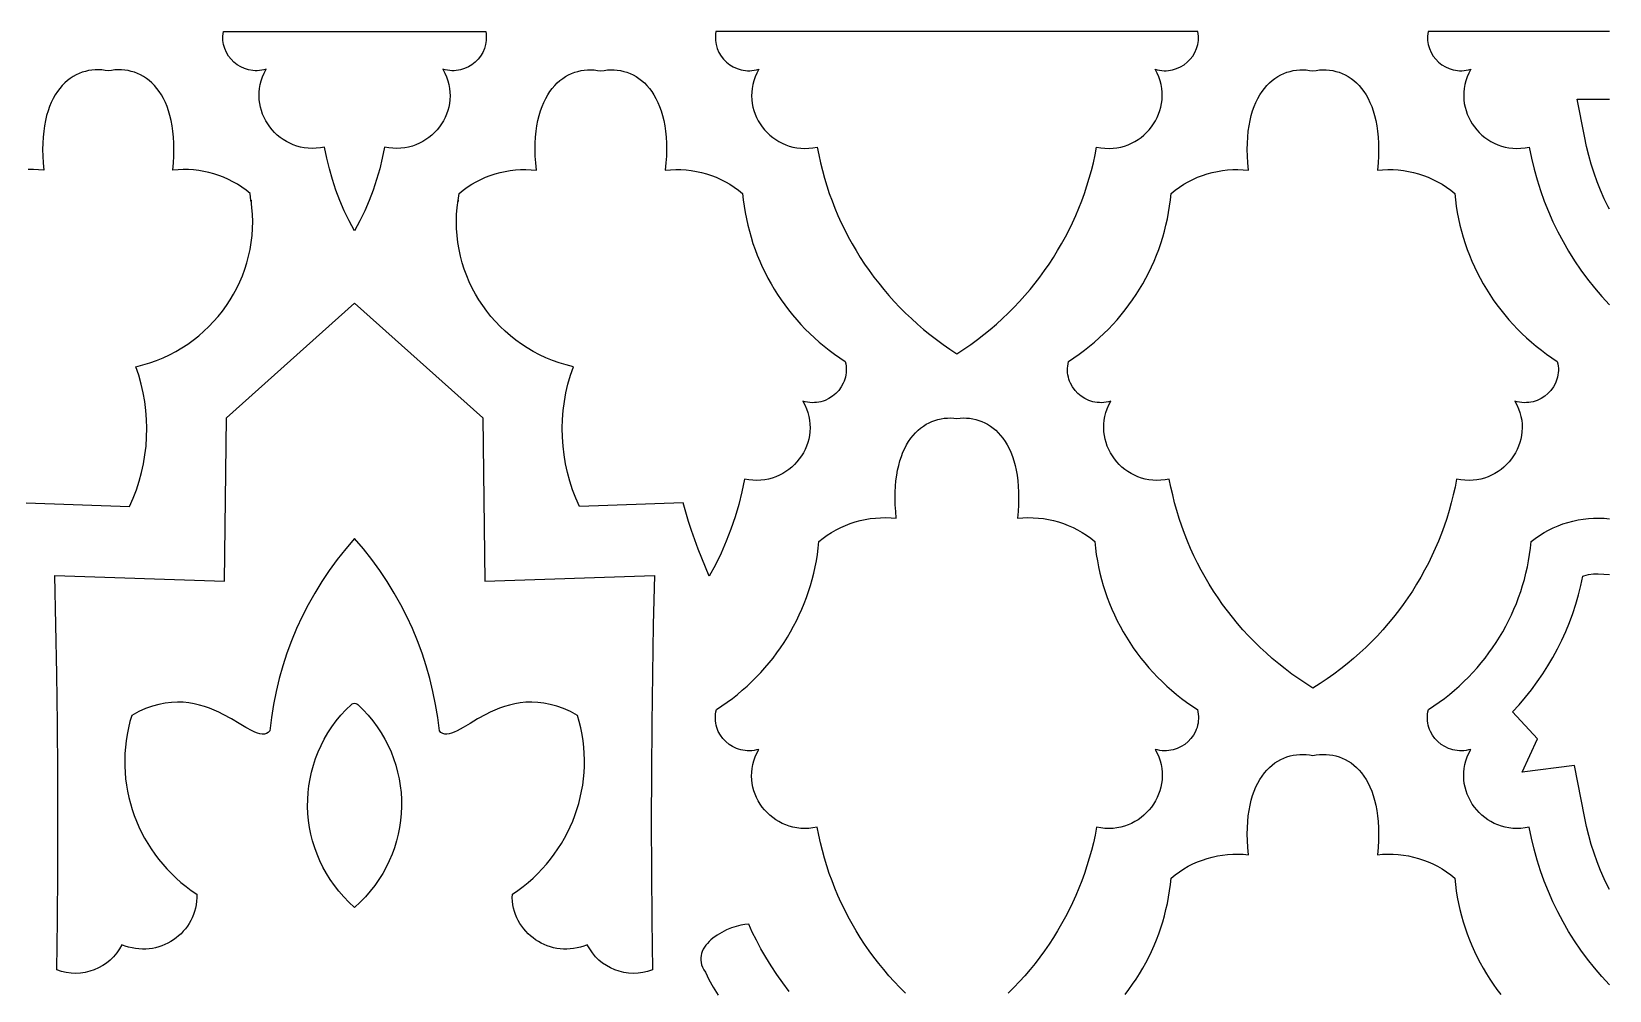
# Model space of a CAD drawing. Extents: x 50 to 3710, y -977 to -877.
# Drawn here: x 2404.8 to 2490, y -928.9 to -877.1 of the extents above; entities that cross this region are included whole.
import ezdxf

# ---------------------------------------------------------------- set-up
doc = ezdxf.new("R2010")
doc.units = 0
doc.layers.add('LAYER_1', color=18, linetype='CONTINUOUS')

msp = doc.modelspace()

# ---------------------------------------------------------------- linework, layer by layer
at = {"layer": 'LAYER_1'}
for points in [[(2422.203, -887.839), (2421.91, -887.304), (2421.646, -886.759), (2421.408, -886.205), (2421.197, -885.643), (2421.01, -885.074), (2420.846, -884.497), (2420.706, -883.913), (2420.587, -883.322), (2420.359, -883.364), (2420.135, -883.389), (2419.914, -883.396), (2419.698, -883.387), (2419.487, -883.362), (2419.281, -883.322), (2419.08, -883.268), (2418.887, -883.2), (2418.7, -883.119), (2418.52, -883.025), (2418.348, -882.92), (2418.184, -882.803), (2418.03, -882.675), (2417.884, -882.538), (2417.749, -882.392), (2417.623, -882.237), (2417.509, -882.074), (2417.406, -881.904), (2417.315, -881.727), (2417.236, -881.544), (2417.17, -881.356), (2417.117, -881.163), (2417.078, -880.966), (2417.053, -880.766), (2417.044, -880.563), (2417.049, -880.358), (2417.071, -880.151), (2417.108, -879.944), (2417.163, -879.736), (2417.235, -879.529), (2417.324, -879.323), (2417.432, -879.119), (2417.309, -879.152), (2417.187, -879.176), (2417.065, -879.191), (2416.945, -879.199), (2416.826, -879.198), (2416.709, -879.19), (2416.481, -879.151), (2416.263, -879.085), (2416.057, -878.992), (2415.865, -878.876), (2415.689, -878.738), (2415.531, -878.58), (2415.394, -878.404), (2415.28, -878.213), (2415.19, -878.007), (2415.155, -877.899), (2415.127, -877.789), (2415.106, -877.676), (2415.092, -877.561), (2415.087, -877.444), (2415.089, -877.325), (2415.099, -877.205), (2415.119, -877.083), (2422.203, -877.083), (2429.287, -877.083), (2429.306, -877.205), (2429.316, -877.325), (2429.319, -877.444), (2429.313, -877.561), (2429.3, -877.676), (2429.279, -877.789), (2429.216, -878.007), (2429.126, -878.213), (2429.011, -878.404), (2428.874, -878.58), (2428.717, -878.738), (2428.541, -878.876), (2428.349, -878.992), (2428.143, -879.085), (2427.924, -879.151), (2427.811, -879.174), (2427.696, -879.19), (2427.579, -879.198), (2427.46, -879.199), (2427.34, -879.191), (2427.218, -879.176), (2427.096, -879.152), (2426.973, -879.119), (2427.081, -879.323), (2427.171, -879.529), (2427.243, -879.736), (2427.297, -879.944), (2427.335, -880.151), (2427.356, -880.358), (2427.362, -880.563), (2427.352, -880.766), (2427.327, -880.966), (2427.288, -881.163), (2427.236, -881.356), (2427.169, -881.544), (2427.091, -881.727), (2426.999, -881.904), (2426.896, -882.074), (2426.782, -882.237), (2426.657, -882.392), (2426.521, -882.538), (2426.376, -882.675), (2426.221, -882.803), (2426.057, -882.92), (2425.886, -883.025), (2425.706, -883.119), (2425.519, -883.2), (2425.325, -883.268), (2425.125, -883.322), (2424.919, -883.362), (2424.707, -883.387), (2424.491, -883.396), (2424.271, -883.389), (2424.046, -883.364), (2423.818, -883.322), (2423.7, -883.913), (2423.559, -884.497), (2423.396, -885.074), (2423.209, -885.643), (2422.997, -886.205), (2422.759, -886.759), (2422.495, -887.304)], [(2454.739, -894.488), (2455.115, -894.241), (2455.483, -893.985), (2455.843, -893.722), (2456.194, -893.451), (2456.537, -893.172), (2456.871, -892.885), (2457.197, -892.591), (2457.514, -892.29), (2457.822, -891.982), (2458.121, -891.667), (2458.411, -891.345), (2458.691, -891.017), (2458.963, -890.682), (2459.226, -890.341), (2459.479, -889.994), (2459.723, -889.641), (2459.957, -889.283), (2460.182, -888.918), (2460.398, -888.548), (2460.603, -888.173), (2460.799, -887.793), (2460.985, -887.408), (2461.161, -887.019), (2461.327, -886.624), (2461.483, -886.225), (2461.629, -885.822), (2461.764, -885.415), (2461.89, -885.004), (2462.005, -884.589), (2462.109, -884.17), (2462.203, -883.748), (2462.286, -883.322), (2462.514, -883.364), (2462.738, -883.389), (2462.959, -883.396), (2463.175, -883.387), (2463.386, -883.362), (2463.593, -883.322), (2463.793, -883.268), (2463.987, -883.2), (2464.174, -883.119), (2464.353, -883.025), (2464.525, -882.92), (2464.689, -882.803), (2464.844, -882.675), (2464.989, -882.538), (2465.124, -882.392), (2465.25, -882.237), (2465.364, -882.074), (2465.467, -881.904), (2465.558, -881.727), (2465.637, -881.544), (2465.703, -881.356), (2465.756, -881.163), (2465.795, -880.966), (2465.82, -880.766), (2465.83, -880.563), (2465.824, -880.358), (2465.803, -880.151), (2465.765, -879.944), (2465.71, -879.736), (2465.639, -879.529), (2465.549, -879.323), (2465.441, -879.119), (2465.564, -879.152), (2465.686, -879.176), (2465.808, -879.191), (2465.928, -879.199), (2466.047, -879.198), (2466.164, -879.19), (2466.392, -879.151), (2466.61, -879.085), (2466.817, -878.992), (2467.009, -878.876), (2467.184, -878.738), (2467.342, -878.58), (2467.479, -878.404), (2467.594, -878.213), (2467.683, -878.007), (2467.718, -877.899), (2467.747, -877.789), (2467.767, -877.676), (2467.781, -877.561), (2467.787, -877.444), (2467.784, -877.325), (2467.774, -877.205), (2467.755, -877.083), (2441.722, -877.083), (2441.703, -877.205), (2441.693, -877.325), (2441.691, -877.444), (2441.696, -877.561), (2441.71, -877.676), (2441.731, -877.789), (2441.794, -878.007), (2441.884, -878.213), (2441.998, -878.404), (2442.135, -878.58), (2442.293, -878.738), (2442.469, -878.876), (2442.661, -878.992), (2442.867, -879.085), (2443.085, -879.151), (2443.198, -879.174), (2443.313, -879.19), (2443.43, -879.198), (2443.549, -879.199), (2443.669, -879.191), (2443.791, -879.176), (2443.913, -879.152), (2444.036, -879.119), (2443.928, -879.323), (2443.838, -879.529), (2443.767, -879.736), (2443.712, -879.944), (2443.674, -880.151), (2443.653, -880.358), (2443.648, -880.563), (2443.657, -880.766), (2443.682, -880.966), (2443.721, -881.163), (2443.774, -881.356), (2443.84, -881.544), (2443.919, -881.727), (2444.01, -881.904), (2444.113, -882.074), (2444.227, -882.237), (2444.353, -882.392), (2444.488, -882.538), (2444.634, -882.675), (2444.788, -882.803), (2444.952, -882.92), (2445.124, -883.025), (2445.303, -883.119), (2445.491, -883.2), (2445.684, -883.268), (2445.885, -883.322), (2446.091, -883.362), (2446.302, -883.387), (2446.518, -883.396), (2446.739, -883.389), (2446.963, -883.364), (2447.191, -883.322), (2447.274, -883.748), (2447.368, -884.17), (2447.472, -884.589), (2447.587, -885.004), (2447.713, -885.415), (2447.848, -885.822), (2447.994, -886.225), (2448.15, -886.624), (2448.316, -887.019), (2448.492, -887.408), (2448.678, -887.793), (2448.874, -888.173), (2449.08, -888.548), (2449.295, -888.918), (2449.52, -889.283), (2449.754, -889.641), (2449.998, -889.994), (2450.251, -890.341), (2450.514, -890.682), (2450.786, -891.017), (2451.067, -891.345), (2451.357, -891.667), (2451.656, -891.982), (2451.964, -892.29), (2452.28, -892.591), (2452.606, -892.885), (2452.94, -893.172), (2453.283, -893.451), (2453.634, -893.722), (2453.994, -893.985), (2454.362, -894.241)], [(2441.364, -906.496), (2441.155, -906.013), (2440.954, -905.525), (2440.763, -905.034), (2440.581, -904.54), (2440.408, -904.042), (2440.245, -903.541), (2440.091, -903.038), (2439.946, -902.531), (2434.353, -902.734), (2434.156, -902.285), (2433.983, -901.829), (2433.834, -901.366), (2433.707, -900.899), (2433.604, -900.427), (2433.524, -899.951), (2433.468, -899.473), (2433.435, -898.993), (2433.425, -898.512), (2433.439, -898.031), (2433.477, -897.55), (2433.538, -897.071), (2433.623, -896.595), (2433.731, -896.122), (2433.864, -895.652), (2434.02, -895.188), (2433.636, -895.091), (2433.262, -894.977), (2432.896, -894.846), (2432.54, -894.7), (2432.193, -894.538), (2431.857, -894.361), (2431.531, -894.17), (2431.216, -893.966), (2430.912, -893.747), (2430.619, -893.516), (2430.339, -893.273), (2430.07, -893.018), (2429.814, -892.751), (2429.571, -892.473), (2429.341, -892.186), (2429.125, -891.888), (2428.922, -891.581), (2428.734, -891.265), (2428.561, -890.941), (2428.402, -890.609), (2428.259, -890.269), (2428.131, -889.923), (2428.02, -889.57), (2427.924, -889.212), (2427.846, -888.848), (2427.784, -888.479), (2427.74, -888.106), (2427.714, -887.729), (2427.705, -887.349), (2427.715, -886.966), (2427.744, -886.581), (2427.792, -886.194), (2427.792, -886.269), (2427.805, -886.202), (2427.845, -885.829), (2428.065, -885.652), (2428.293, -885.488), (2428.529, -885.335), (2428.771, -885.196), (2429.02, -885.069), (2429.275, -884.956), (2429.535, -884.855), (2429.799, -884.768), (2430.068, -884.694), (2430.341, -884.634), (2430.616, -884.588), (2430.894, -884.556), (2431.174, -884.538), (2431.456, -884.534), (2431.739, -884.544), (2432.022, -884.569), (2431.987, -884.181), (2431.966, -883.808), (2431.958, -883.451), (2431.964, -883.109), (2431.982, -882.783), (2432.013, -882.471), (2432.055, -882.174), (2432.108, -881.893), (2432.172, -881.625), (2432.247, -881.373), (2432.331, -881.134), (2432.424, -880.91), (2432.527, -880.7), (2432.637, -880.504), (2432.756, -880.322), (2432.881, -880.154), (2433.014, -879.999), (2433.153, -879.857), (2433.298, -879.729), (2433.449, -879.614), (2433.604, -879.512), (2433.764, -879.423), (2433.928, -879.347), (2434.095, -879.283), (2434.266, -879.232), (2434.439, -879.193), (2434.614, -879.167), (2434.791, -879.152), (2434.969, -879.15), (2435.148, -879.159), (2435.326, -879.18), (2435.505, -879.212), (2435.683, -879.18), (2435.862, -879.159), (2436.041, -879.15), (2436.219, -879.152), (2436.395, -879.167), (2436.571, -879.193), (2436.744, -879.232), (2436.914, -879.283), (2437.082, -879.347), (2437.246, -879.423), (2437.406, -879.512), (2437.561, -879.614), (2437.711, -879.729), (2437.856, -879.857), (2437.996, -879.999), (2438.128, -880.154), (2438.254, -880.322), (2438.372, -880.504), (2438.483, -880.7), (2438.585, -880.91), (2438.679, -881.134), (2438.763, -881.373), (2438.837, -881.625), (2438.901, -881.893), (2438.955, -882.174), (2438.997, -882.471), (2439.027, -882.783), (2439.046, -883.109), (2439.051, -883.451), (2439.044, -883.808), (2439.023, -884.181), (2438.988, -884.569), (2439.271, -884.544), (2439.553, -884.534), (2439.835, -884.538), (2440.115, -884.556), (2440.393, -884.588), (2440.669, -884.634), (2440.941, -884.694), (2441.21, -884.768), (2441.475, -884.855), (2441.735, -884.956), (2441.989, -885.069), (2442.238, -885.196), (2442.481, -885.335), (2442.716, -885.488), (2442.944, -885.652), (2443.165, -885.829), (2443.201, -886.175), (2443.247, -886.519), (2443.302, -886.86), (2443.368, -887.199), (2443.443, -887.535), (2443.527, -887.868), (2443.621, -888.198), (2443.724, -888.524), (2443.837, -888.847), (2443.958, -889.167), (2444.089, -889.482), (2444.228, -889.794), (2444.376, -890.101), (2444.533, -890.404), (2444.698, -890.702), (2444.871, -890.995), (2445.053, -891.284), (2445.243, -891.567), (2445.442, -891.845), (2445.648, -892.118), (2445.862, -892.385), (2446.084, -892.646), (2446.313, -892.902), (2446.55, -893.151), (2446.795, -893.393), (2447.047, -893.629), (2447.306, -893.859), (2447.572, -894.082), (2447.845, -894.297), (2448.125, -894.505), (2448.412, -894.706), (2448.706, -894.9), (2448.734, -895.026), (2448.752, -895.151), (2448.762, -895.274), (2448.763, -895.396), (2448.755, -895.517), (2448.74, -895.634), (2448.716, -895.75), (2448.685, -895.863), (2448.647, -895.972), (2448.602, -896.079), (2448.491, -896.281), (2448.357, -896.466), (2448.199, -896.634), (2448.022, -896.78), (2447.828, -896.904), (2447.618, -897.003), (2447.508, -897.043), (2447.395, -897.075), (2447.279, -897.1), (2447.161, -897.118), (2447.041, -897.128), (2446.919, -897.13), (2446.795, -897.123), (2446.67, -897.108), (2446.544, -897.083), (2446.418, -897.05), (2446.526, -897.254), (2446.615, -897.46), (2446.687, -897.667), (2446.742, -897.874), (2446.779, -898.082), (2446.801, -898.288), (2446.806, -898.493), (2446.796, -898.696), (2446.772, -898.897), (2446.733, -899.094), (2446.68, -899.286), (2446.614, -899.475), (2446.535, -899.657), (2446.444, -899.834), (2446.341, -900.005), (2446.226, -900.167), (2446.101, -900.322), (2445.966, -900.469), (2445.82, -900.606), (2445.665, -900.733), (2445.502, -900.85), (2445.33, -900.956), (2445.15, -901.049), (2444.963, -901.13), (2444.769, -901.199), (2444.569, -901.253), (2444.363, -901.293), (2444.152, -901.318), (2443.936, -901.327), (2443.715, -901.319), (2443.491, -901.295), (2443.263, -901.253), (2443.122, -901.945), (2442.952, -902.628), (2442.755, -903.301), (2442.53, -903.964), (2442.279, -904.616), (2442, -905.255), (2441.695, -905.883)], [(2473.971, -879.212), (2474.15, -879.18), (2474.329, -879.159), (2474.507, -879.15), (2474.685, -879.152), (2474.862, -879.167), (2475.037, -879.193), (2475.21, -879.232), (2475.381, -879.283), (2475.548, -879.347), (2475.712, -879.423), (2475.872, -879.512), (2476.027, -879.614), (2476.178, -879.729), (2476.323, -879.857), (2476.462, -879.999), (2476.595, -880.154), (2476.72, -880.322), (2476.839, -880.504), (2476.949, -880.7), (2477.052, -880.91), (2477.145, -881.134), (2477.229, -881.373), (2477.304, -881.625), (2477.368, -881.893), (2477.421, -882.174), (2477.463, -882.471), (2477.494, -882.783), (2477.512, -883.109), (2477.518, -883.451), (2477.51, -883.808), (2477.489, -884.181), (2477.454, -884.569), (2477.737, -884.544), (2478.02, -884.534), (2478.302, -884.538), (2478.582, -884.556), (2478.86, -884.588), (2479.135, -884.634), (2479.408, -884.694), (2479.677, -884.768), (2479.941, -884.855), (2480.201, -884.956), (2480.456, -885.069), (2480.705, -885.196), (2480.947, -885.335), (2481.183, -885.488), (2481.411, -885.652), (2481.631, -885.829), (2481.667, -886.175), (2481.713, -886.519), (2481.769, -886.86), (2481.834, -887.199), (2481.909, -887.535), (2481.994, -887.868), (2482.088, -888.198), (2482.191, -888.524), (2482.303, -888.847), (2482.425, -889.167), (2482.555, -889.482), (2482.694, -889.794), (2482.842, -890.101), (2482.999, -890.404), (2483.164, -890.702), (2483.338, -890.995), (2483.52, -891.284), (2483.71, -891.567), (2483.908, -891.845), (2484.114, -892.118), (2484.328, -892.385), (2484.55, -892.646), (2484.78, -892.902), (2485.017, -893.151), (2485.261, -893.393), (2485.513, -893.629), (2485.772, -893.859), (2486.038, -894.082), (2486.312, -894.297), (2486.592, -894.505), (2486.879, -894.706), (2487.172, -894.9), (2487.2, -895.026), (2487.219, -895.151), (2487.228, -895.274), (2487.229, -895.396), (2487.222, -895.517), (2487.206, -895.634), (2487.183, -895.75), (2487.152, -895.863), (2487.113, -895.972), (2487.068, -896.079), (2486.958, -896.281), (2486.823, -896.466), (2486.666, -896.634), (2486.489, -896.78), (2486.294, -896.904), (2486.084, -897.003), (2485.974, -897.043), (2485.861, -897.075), (2485.745, -897.1), (2485.627, -897.118), (2485.507, -897.128), (2485.385, -897.13), (2485.261, -897.123), (2485.137, -897.108), (2485.011, -897.083), (2484.884, -897.05), (2484.992, -897.254), (2485.082, -897.46), (2485.154, -897.667), (2485.208, -897.874), (2485.246, -898.082), (2485.267, -898.288), (2485.273, -898.493), (2485.263, -898.696), (2485.238, -898.897), (2485.199, -899.094), (2485.147, -899.286), (2485.08, -899.475), (2485.002, -899.657), (2484.91, -899.834), (2484.807, -900.005), (2484.693, -900.167), (2484.568, -900.322), (2484.432, -900.469), (2484.287, -900.606), (2484.132, -900.733), (2483.968, -900.85), (2483.797, -900.956), (2483.617, -901.049), (2483.43, -901.13), (2483.236, -901.199), (2483.036, -901.253), (2482.83, -901.293), (2482.618, -901.318), (2482.402, -901.327), (2482.182, -901.319), (2481.957, -901.295), (2481.729, -901.253), (2481.645, -901.686), (2481.549, -902.115), (2481.442, -902.541), (2481.325, -902.962), (2481.196, -903.38), (2481.057, -903.794), (2480.908, -904.204), (2480.748, -904.609), (2480.578, -905.01), (2480.397, -905.405), (2480.206, -905.796), (2480.005, -906.182), (2479.793, -906.562), (2479.572, -906.937), (2479.341, -907.306), (2479.1, -907.669), (2478.849, -908.027), (2478.589, -908.378), (2478.319, -908.723), (2478.039, -909.061), (2477.75, -909.393), (2477.452, -909.718), (2477.144, -910.035), (2476.827, -910.346), (2476.501, -910.649), (2476.166, -910.945), (2475.822, -911.233), (2475.47, -911.513), (2475.108, -911.785), (2474.738, -912.048), (2474.359, -912.304), (2473.971, -912.551), (2473.584, -912.304), (2473.205, -912.048), (2472.835, -911.785), (2472.473, -911.513), (2472.12, -911.233), (2471.776, -910.945), (2471.441, -910.649), (2471.115, -910.346), (2470.799, -910.035), (2470.491, -909.718), (2470.192, -909.393), (2469.903, -909.061), (2469.624, -908.723), (2469.354, -908.378), (2469.093, -908.027), (2468.843, -907.669), (2468.602, -907.306), (2468.37, -906.937), (2468.149, -906.562), (2467.938, -906.182), (2467.737, -905.796), (2467.546, -905.405), (2467.365, -905.01), (2467.195, -904.609), (2467.035, -904.204), (2466.885, -903.794), (2466.746, -903.38), (2466.618, -902.962), (2466.5, -902.541), (2466.394, -902.115), (2466.298, -901.686), (2466.213, -901.253), (2465.985, -901.295), (2465.761, -901.319), (2465.541, -901.327), (2465.324, -901.318), (2465.113, -901.293), (2464.907, -901.253), (2464.707, -901.199), (2464.513, -901.13), (2464.326, -901.049), (2464.146, -900.956), (2463.974, -900.85), (2463.811, -900.733), (2463.656, -900.606), (2463.511, -900.469), (2463.375, -900.322), (2463.25, -900.167), (2463.135, -900.005), (2463.032, -899.834), (2462.941, -899.657), (2462.862, -899.475), (2462.796, -899.286), (2462.743, -899.094), (2462.704, -898.897), (2462.68, -898.696), (2462.67, -898.493), (2462.675, -898.288), (2462.697, -898.082), (2462.734, -897.874), (2462.789, -897.667), (2462.861, -897.46), (2462.95, -897.254), (2463.058, -897.05), (2462.932, -897.083), (2462.806, -897.108), (2462.681, -897.123), (2462.558, -897.13), (2462.435, -897.128), (2462.315, -897.118), (2462.197, -897.1), (2462.081, -897.075), (2461.968, -897.043), (2461.858, -897.003), (2461.648, -896.904), (2461.454, -896.78), (2461.277, -896.634), (2461.12, -896.466), (2460.985, -896.281), (2460.874, -896.079), (2460.829, -895.972), (2460.791, -895.863), (2460.76, -895.75), (2460.736, -895.634), (2460.721, -895.517), (2460.713, -895.396), (2460.714, -895.274), (2460.724, -895.151), (2460.743, -895.026), (2460.77, -894.9), (2461.064, -894.706), (2461.351, -894.505), (2461.631, -894.297), (2461.904, -894.082), (2462.17, -893.859), (2462.429, -893.629), (2462.681, -893.393), (2462.926, -893.151), (2463.163, -892.902), (2463.392, -892.646), (2463.614, -892.385), (2463.828, -892.118), (2464.034, -891.845), (2464.233, -891.567), (2464.423, -891.284), (2464.605, -890.995), (2464.778, -890.702), (2464.944, -890.404), (2465.1, -890.101), (2465.248, -889.794), (2465.387, -889.482), (2465.518, -889.167), (2465.639, -888.847), (2465.752, -888.524), (2465.855, -888.198), (2465.949, -887.868), (2466.033, -887.535), (2466.108, -887.199), (2466.174, -886.86), (2466.23, -886.519), (2466.275, -886.175), (2466.311, -885.829), (2466.532, -885.652), (2466.76, -885.488), (2466.995, -885.335), (2467.238, -885.196), (2467.487, -885.069), (2467.741, -884.956), (2468.001, -884.855), (2468.266, -884.768), (2468.535, -884.694), (2468.807, -884.634), (2469.083, -884.588), (2469.361, -884.556), (2469.641, -884.538), (2469.923, -884.534), (2470.205, -884.544), (2470.488, -884.569), (2470.453, -884.181), (2470.432, -883.808), (2470.425, -883.451), (2470.43, -883.109), (2470.449, -882.783), (2470.479, -882.471), (2470.521, -882.174), (2470.575, -881.893), (2470.639, -881.625), (2470.713, -881.373), (2470.797, -881.134), (2470.891, -880.91), (2470.993, -880.7), (2471.104, -880.504), (2471.222, -880.322), (2471.348, -880.154), (2471.481, -879.999), (2471.62, -879.857), (2471.765, -879.729), (2471.915, -879.614), (2472.071, -879.512), (2472.23, -879.423), (2472.394, -879.347), (2472.562, -879.283), (2472.732, -879.232), (2472.905, -879.193), (2473.081, -879.167), (2473.257, -879.152), (2473.435, -879.15), (2473.614, -879.159), (2473.793, -879.18)], [(2473.971, -879.212), (2474.15, -879.18), (2474.329, -879.159), (2474.507, -879.15), (2474.685, -879.152), (2474.862, -879.167), (2475.037, -879.193), (2475.21, -879.232), (2475.381, -879.283), (2475.548, -879.347), (2475.712, -879.423), (2475.872, -879.512), (2476.027, -879.614), (2476.178, -879.729), (2476.323, -879.857), (2476.462, -879.999), (2476.595, -880.154), (2476.72, -880.322), (2476.839, -880.504), (2476.949, -880.7), (2477.052, -880.91), (2477.145, -881.134), (2477.229, -881.373), (2477.304, -881.625), (2477.368, -881.893), (2477.421, -882.174), (2477.463, -882.471), (2477.494, -882.783), (2477.512, -883.109), (2477.518, -883.451), (2477.51, -883.808), (2477.489, -884.181), (2477.454, -884.569), (2477.737, -884.544), (2478.02, -884.534), (2478.302, -884.538), (2478.582, -884.556), (2478.86, -884.588), (2479.135, -884.634), (2479.408, -884.694), (2479.677, -884.768), (2479.941, -884.855), (2480.201, -884.956), (2480.456, -885.069), (2480.705, -885.196), (2480.947, -885.335), (2481.183, -885.488), (2481.411, -885.652), (2481.631, -885.829), (2481.667, -886.175), (2481.713, -886.519), (2481.769, -886.86), (2481.834, -887.199), (2481.909, -887.535), (2481.994, -887.868), (2482.088, -888.198), (2482.191, -888.524), (2482.303, -888.847), (2482.425, -889.167), (2482.555, -889.482), (2482.694, -889.794), (2482.842, -890.101), (2482.999, -890.404), (2483.164, -890.702), (2483.338, -890.995), (2483.52, -891.284), (2483.71, -891.567), (2483.908, -891.845), (2484.114, -892.118), (2484.328, -892.385), (2484.55, -892.646), (2484.78, -892.902), (2485.017, -893.151), (2485.261, -893.393), (2485.513, -893.629), (2485.772, -893.859), (2486.038, -894.082), (2486.312, -894.297), (2486.592, -894.505), (2486.879, -894.706), (2487.172, -894.9), (2487.2, -895.026), (2487.219, -895.151), (2487.228, -895.274), (2487.229, -895.396), (2487.222, -895.517), (2487.206, -895.634), (2487.183, -895.75), (2487.152, -895.863), (2487.113, -895.972), (2487.068, -896.079), (2486.958, -896.281), (2486.823, -896.466), (2486.666, -896.634), (2486.489, -896.78), (2486.294, -896.904), (2486.084, -897.003), (2485.974, -897.043), (2485.861, -897.075), (2485.745, -897.1), (2485.627, -897.118), (2485.507, -897.128), (2485.385, -897.13), (2485.261, -897.123), (2485.137, -897.108), (2485.011, -897.083), (2484.884, -897.05), (2484.992, -897.254), (2485.082, -897.46), (2485.154, -897.667), (2485.208, -897.874), (2485.246, -898.082), (2485.267, -898.288), (2485.273, -898.493), (2485.263, -898.696), (2485.238, -898.897), (2485.199, -899.094), (2485.147, -899.286), (2485.08, -899.475), (2485.002, -899.657), (2484.91, -899.834), (2484.807, -900.005), (2484.693, -900.167), (2484.568, -900.322), (2484.432, -900.469), (2484.287, -900.606), (2484.132, -900.733), (2483.968, -900.85), (2483.797, -900.956), (2483.617, -901.049), (2483.43, -901.13), (2483.236, -901.199), (2483.036, -901.253), (2482.83, -901.293), (2482.618, -901.318), (2482.402, -901.327), (2482.182, -901.319), (2481.957, -901.295), (2481.729, -901.253), (2481.645, -901.686), (2481.549, -902.115), (2481.442, -902.541), (2481.325, -902.962), (2481.196, -903.38), (2481.057, -903.794), (2480.908, -904.204), (2480.748, -904.609), (2480.578, -905.01), (2480.397, -905.405), (2480.206, -905.796), (2480.005, -906.182), (2479.793, -906.562), (2479.572, -906.937), (2479.341, -907.306), (2479.1, -907.669), (2478.849, -908.027), (2478.589, -908.378), (2478.319, -908.723), (2478.039, -909.061), (2477.75, -909.393), (2477.452, -909.718), (2477.144, -910.035), (2476.827, -910.346), (2476.501, -910.649), (2476.166, -910.945), (2475.822, -911.233), (2475.47, -911.513), (2475.108, -911.785), (2474.738, -912.048), (2474.359, -912.304), (2473.971, -912.551), (2473.584, -912.304), (2473.205, -912.048), (2472.835, -911.785), (2472.473, -911.513), (2472.12, -911.233), (2471.776, -910.945), (2471.441, -910.649), (2471.115, -910.346), (2470.799, -910.035), (2470.491, -909.718), (2470.192, -909.393), (2469.903, -909.061), (2469.624, -908.723), (2469.354, -908.378), (2469.093, -908.027), (2468.843, -907.669), (2468.602, -907.306), (2468.37, -906.937), (2468.149, -906.562), (2467.938, -906.182), (2467.737, -905.796), (2467.546, -905.405), (2467.365, -905.01), (2467.195, -904.609), (2467.035, -904.204), (2466.885, -903.794), (2466.746, -903.38), (2466.618, -902.962), (2466.5, -902.541), (2466.394, -902.115), (2466.298, -901.686), (2466.213, -901.253), (2465.985, -901.295), (2465.761, -901.319), (2465.541, -901.327), (2465.324, -901.318), (2465.113, -901.293), (2464.907, -901.253), (2464.707, -901.199), (2464.513, -901.13), (2464.326, -901.049), (2464.146, -900.956), (2463.974, -900.85), (2463.811, -900.733), (2463.656, -900.606), (2463.511, -900.469), (2463.375, -900.322), (2463.25, -900.167), (2463.135, -900.005), (2463.032, -899.834), (2462.941, -899.657), (2462.862, -899.475), (2462.796, -899.286), (2462.743, -899.094), (2462.704, -898.897), (2462.68, -898.696), (2462.67, -898.493), (2462.675, -898.288), (2462.697, -898.082), (2462.734, -897.874), (2462.789, -897.667), (2462.861, -897.46), (2462.95, -897.254), (2463.058, -897.05), (2462.932, -897.083), (2462.806, -897.108), (2462.681, -897.123), (2462.558, -897.13), (2462.435, -897.128), (2462.315, -897.118), (2462.197, -897.1), (2462.081, -897.075), (2461.968, -897.043), (2461.858, -897.003), (2461.648, -896.904), (2461.454, -896.78), (2461.277, -896.634), (2461.12, -896.466), (2460.985, -896.281), (2460.874, -896.079), (2460.829, -895.972), (2460.791, -895.863), (2460.76, -895.75), (2460.736, -895.634), (2460.721, -895.517), (2460.713, -895.396), (2460.714, -895.274), (2460.724, -895.151), (2460.743, -895.026), (2460.77, -894.9), (2461.064, -894.706), (2461.351, -894.505), (2461.631, -894.297), (2461.904, -894.082), (2462.17, -893.859), (2462.429, -893.629), (2462.681, -893.393), (2462.926, -893.151), (2463.163, -892.902), (2463.392, -892.646), (2463.614, -892.385), (2463.828, -892.118), (2464.034, -891.845), (2464.233, -891.567), (2464.423, -891.284), (2464.605, -890.995), (2464.778, -890.702), (2464.944, -890.404), (2465.1, -890.101), (2465.248, -889.794), (2465.387, -889.482), (2465.518, -889.167), (2465.639, -888.847), (2465.752, -888.524), (2465.855, -888.198), (2465.949, -887.868), (2466.033, -887.535), (2466.108, -887.199), (2466.174, -886.86), (2466.23, -886.519), (2466.275, -886.175), (2466.311, -885.829), (2466.532, -885.652), (2466.76, -885.488), (2466.995, -885.335), (2467.238, -885.196), (2467.487, -885.069), (2467.741, -884.956), (2468.001, -884.855), (2468.266, -884.768), (2468.535, -884.694), (2468.807, -884.634), (2469.083, -884.588), (2469.361, -884.556), (2469.641, -884.538), (2469.923, -884.534), (2470.205, -884.544), (2470.488, -884.569), (2470.453, -884.181), (2470.432, -883.808), (2470.425, -883.451), (2470.43, -883.109), (2470.449, -882.783), (2470.479, -882.471), (2470.521, -882.174), (2470.575, -881.893), (2470.639, -881.625), (2470.713, -881.373), (2470.797, -881.134), (2470.891, -880.91), (2470.993, -880.7), (2471.104, -880.504), (2471.222, -880.322), (2471.348, -880.154), (2471.481, -879.999), (2471.62, -879.857), (2471.765, -879.729), (2471.915, -879.614), (2472.071, -879.512), (2472.23, -879.423), (2472.394, -879.347), (2472.562, -879.283), (2472.732, -879.232), (2472.905, -879.193), (2473.081, -879.167), (2473.257, -879.152), (2473.435, -879.15), (2473.614, -879.159), (2473.793, -879.18)], [(2422.203, -904.473), (2421.723, -905.031), (2421.268, -905.605), (2420.838, -906.194), (2420.434, -906.796), (2420.056, -907.411), (2419.703, -908.04), (2419.376, -908.68), (2419.075, -909.331), (2418.8, -909.992), (2418.552, -910.663), (2418.33, -911.344), (2418.135, -912.033), (2417.966, -912.729), (2417.824, -913.432), (2417.71, -914.142), (2417.622, -914.857), (2417.534, -914.945), (2417.437, -915.003), (2417.331, -915.035), (2417.216, -915.041), (2417.092, -915.025), (2416.958, -914.987), (2416.815, -914.932), (2416.663, -914.86), (2416.331, -914.677), (2415.961, -914.456), (2415.554, -914.214), (2415.109, -913.969), (2414.873, -913.851), (2414.626, -913.738), (2414.371, -913.634), (2414.105, -913.54), (2413.83, -913.459), (2413.546, -913.392), (2413.251, -913.342), (2412.947, -913.312), (2412.634, -913.302), (2412.31, -913.316), (2411.977, -913.356), (2411.634, -913.423), (2411.281, -913.521), (2410.918, -913.651), (2410.546, -913.816), (2410.163, -914.017), (2410.066, -914.358), (2409.983, -914.701), (2409.915, -915.044), (2409.861, -915.388), (2409.822, -915.733), (2409.797, -916.077), (2409.786, -916.42), (2409.789, -916.763), (2409.806, -917.104), (2409.836, -917.443), (2409.88, -917.78), (2409.937, -918.115), (2410.008, -918.447), (2410.092, -918.775), (2410.189, -919.1), (2410.298, -919.42), (2410.42, -919.736), (2410.555, -920.047), (2410.702, -920.353), (2410.862, -920.654), (2411.033, -920.948), (2411.217, -921.236), (2411.412, -921.517), (2411.619, -921.791), (2411.838, -922.057), (2412.068, -922.315), (2412.309, -922.565), (2412.562, -922.806), (2412.825, -923.038), (2413.099, -923.261), (2413.384, -923.473), (2413.68, -923.676), (2413.681, -923.871), (2413.67, -924.062), (2413.646, -924.249), (2413.61, -924.431), (2413.563, -924.608), (2413.505, -924.78), (2413.436, -924.946), (2413.358, -925.107), (2413.27, -925.261), (2413.172, -925.409), (2413.066, -925.55), (2412.952, -925.684), (2412.83, -925.811), (2412.7, -925.93), (2412.564, -926.041), (2412.421, -926.143), (2412.272, -926.237), (2412.118, -926.322), (2411.958, -926.398), (2411.794, -926.464), (2411.626, -926.521), (2411.454, -926.567), (2411.279, -926.603), (2411.101, -926.628), (2410.921, -926.642), (2410.739, -926.645), (2410.555, -926.636), (2410.37, -926.615), (2410.185, -926.582), (2410, -926.536), (2409.815, -926.477), (2409.631, -926.405), (2409.501, -926.638), (2409.353, -926.854), (2409.186, -927.053), (2409.004, -927.233), (2408.807, -927.395), (2408.596, -927.538), (2408.374, -927.66), (2408.142, -927.762), (2407.902, -927.844), (2407.655, -927.903), (2407.402, -927.94), (2407.146, -927.954), (2406.887, -927.945), (2406.628, -927.912), (2406.37, -927.854), (2406.114, -927.77), (2406.149, -925.106), (2406.17, -922.442), (2406.178, -919.778), (2406.171, -917.114), (2406.151, -914.45), (2406.117, -911.786), (2406.069, -909.122), (2406.008, -906.458), (2415.171, -906.773), (2415.278, -897.954), (2422.203, -891.76), (2429.127, -897.954), (2429.234, -906.773), (2438.398, -906.458), (2438.336, -909.122), (2438.288, -911.786), (2438.254, -914.45), (2438.234, -917.114), (2438.228, -919.778), (2438.235, -922.442), (2438.256, -925.106), (2438.291, -927.77), (2438.035, -927.854), (2437.777, -927.912), (2437.518, -927.945), (2437.26, -927.954), (2437.003, -927.94), (2436.751, -927.903), (2436.504, -927.844), (2436.263, -927.762), (2436.031, -927.66), (2435.809, -927.538), (2435.599, -927.395), (2435.401, -927.233), (2435.219, -927.053), (2435.052, -926.854), (2434.904, -926.638), (2434.775, -926.405), (2434.591, -926.477), (2434.406, -926.536), (2434.22, -926.582), (2434.035, -926.615), (2433.85, -926.636), (2433.667, -926.645), (2433.484, -926.642), (2433.304, -926.628), (2433.126, -926.603), (2432.951, -926.567), (2432.779, -926.521), (2432.611, -926.464), (2432.447, -926.398), (2432.287, -926.322), (2432.133, -926.237), (2431.984, -926.143), (2431.842, -926.041), (2431.705, -925.93), (2431.576, -925.811), (2431.454, -925.684), (2431.339, -925.55), (2431.233, -925.409), (2431.136, -925.261), (2431.048, -925.107), (2430.969, -924.946), (2430.9, -924.78), (2430.842, -924.608), (2430.795, -924.431), (2430.76, -924.249), (2430.736, -924.062), (2430.724, -923.871), (2430.726, -923.676), (2431.021, -923.473), (2431.306, -923.261), (2431.58, -923.038), (2431.844, -922.806), (2432.096, -922.565), (2432.337, -922.315), (2432.567, -922.057), (2432.786, -921.791), (2432.993, -921.517), (2433.189, -921.236), (2433.372, -920.948), (2433.544, -920.654), (2433.703, -920.353), (2433.85, -920.047), (2433.985, -919.736), (2434.107, -919.42), (2434.217, -919.1), (2434.313, -918.775), (2434.397, -918.447), (2434.468, -918.115), (2434.525, -917.78), (2434.569, -917.443), (2434.6, -917.104), (2434.617, -916.763), (2434.62, -916.42), (2434.609, -916.077), (2434.584, -915.733), (2434.544, -915.388), (2434.491, -915.044), (2434.422, -914.701), (2434.34, -914.358), (2434.242, -914.017), (2433.859, -913.816), (2433.487, -913.651), (2433.124, -913.521), (2432.771, -913.423), (2432.428, -913.356), (2432.095, -913.316), (2431.772, -913.302), (2431.458, -913.312), (2431.154, -913.342), (2430.86, -913.392), (2430.575, -913.459), (2430.3, -913.54), (2430.035, -913.634), (2429.779, -913.738), (2429.533, -913.851), (2429.296, -913.969), (2428.851, -914.214), (2428.444, -914.456), (2428.075, -914.677), (2427.742, -914.86), (2427.59, -914.932), (2427.447, -914.987), (2427.314, -915.025), (2427.189, -915.041), (2427.074, -915.035), (2426.968, -915.003), (2426.871, -914.945), (2426.783, -914.857), (2426.696, -914.142), (2426.581, -913.432), (2426.439, -912.729), (2426.271, -912.033), (2426.075, -911.344), (2425.853, -910.663), (2425.605, -909.992), (2425.33, -909.331), (2425.029, -908.68), (2424.702, -908.04), (2424.35, -907.411), (2423.971, -906.796), (2423.567, -906.194), (2423.137, -905.605), (2422.683, -905.031)], [(2422.203, -924.39), (2421.902, -924.112), (2421.62, -923.822), (2421.357, -923.521), (2421.113, -923.21), (2420.888, -922.889), (2420.682, -922.559), (2420.495, -922.221), (2420.327, -921.876), (2420.178, -921.524), (2420.048, -921.166), (2419.937, -920.804), (2419.845, -920.437), (2419.772, -920.067), (2419.718, -919.695), (2419.684, -919.32), (2419.668, -918.945), (2419.672, -918.569), (2419.694, -918.193), (2419.736, -917.819), (2419.797, -917.447), (2419.877, -917.078), (2419.977, -916.712), (2420.095, -916.351), (2420.233, -915.995), (2420.39, -915.645), (2420.567, -915.301), (2420.762, -914.965), (2420.977, -914.637), (2421.211, -914.318), (2421.464, -914.009), (2421.737, -913.711), (2422.029, -913.424), (2422.051, -913.404), (2422.081, -913.387), (2422.128, -913.372), (2422.203, -913.361), (2422.277, -913.372), (2422.324, -913.387), (2422.377, -913.424), (2422.669, -913.711), (2422.941, -914.009), (2423.194, -914.318), (2423.428, -914.637), (2423.643, -914.965), (2423.839, -915.301), (2424.015, -915.645), (2424.172, -915.995), (2424.31, -916.351), (2424.428, -916.712), (2424.528, -917.078), (2424.608, -917.447), (2424.669, -917.819), (2424.711, -918.193), (2424.734, -918.569), (2424.737, -918.945), (2424.722, -919.32), (2424.687, -919.695), (2424.633, -920.067), (2424.561, -920.437), (2424.469, -920.804), (2424.358, -921.166), (2424.228, -921.524), (2424.079, -921.876), (2423.911, -922.221), (2423.724, -922.559), (2423.518, -922.889), (2423.293, -923.21), (2423.048, -923.521), (2422.785, -923.822), (2422.504, -924.112)]]:
    msp.add_lwpolyline(points, close=True, dxfattribs=at)
for points in [[(2489.987, -877.083), (2480.188, -877.083), (2480.169, -877.205), (2480.158, -877.325), (2480.156, -877.444), (2480.162, -877.561), (2480.175, -877.676), (2480.196, -877.789), (2480.259, -878.007), (2480.349, -878.213), (2480.464, -878.404), (2480.601, -878.58), (2480.758, -878.738), (2480.934, -878.876), (2481.126, -878.992), (2481.332, -879.085), (2481.55, -879.151), (2481.663, -879.174), (2481.779, -879.19), (2481.896, -879.198), (2482.015, -879.199), (2482.135, -879.191), (2482.256, -879.176), (2482.379, -879.152), (2482.502, -879.119), (2482.394, -879.323), (2482.304, -879.529), (2482.232, -879.736), (2482.178, -879.944), (2482.14, -880.151), (2482.119, -880.358), (2482.113, -880.563), (2482.123, -880.766), (2482.147, -880.966), (2482.186, -881.163), (2482.239, -881.356), (2482.305, -881.544), (2482.384, -881.727), (2482.475, -881.904), (2482.578, -882.074), (2482.693, -882.237), (2482.818, -882.392), (2482.954, -882.538), (2483.099, -882.675), (2483.254, -882.803), (2483.417, -882.92), (2483.589, -883.025), (2483.769, -883.119), (2483.956, -883.2), (2484.15, -883.268), (2484.35, -883.322), (2484.556, -883.362), (2484.767, -883.387), (2484.984, -883.396), (2485.204, -883.389), (2485.429, -883.364), (2485.656, -883.322), (2485.777, -883.921), (2485.918, -884.513), (2486.081, -885.098), (2486.263, -885.675), (2486.467, -886.244), (2486.69, -886.805), (2486.934, -887.356), (2487.197, -887.899), (2487.479, -888.431), (2487.781, -888.953), (2488.103, -889.464), (2488.443, -889.964), (2488.801, -890.452), (2489.178, -890.928), (2489.574, -891.391), (2489.987, -891.842)], [(2404.46, -902.531), (2410.053, -902.734), (2410.249, -902.285), (2410.422, -901.829), (2410.572, -901.366), (2410.698, -900.899), (2410.801, -900.427), (2410.881, -899.951), (2410.938, -899.473), (2410.971, -898.993), (2410.98, -898.512), (2410.966, -898.031), (2410.928, -897.55), (2410.867, -897.071), (2410.782, -896.595), (2410.674, -896.122), (2410.542, -895.652), (2410.386, -895.188), (2410.769, -895.091), (2411.144, -894.977), (2411.509, -894.846), (2411.866, -894.7), (2412.212, -894.538), (2412.548, -894.361), (2412.874, -894.17), (2413.189, -893.966), (2413.493, -893.747), (2413.786, -893.516), (2414.067, -893.273), (2414.335, -893.018), (2414.591, -892.751), (2414.834, -892.473), (2415.064, -892.186), (2415.28, -891.888), (2415.483, -891.581), (2415.671, -891.265), (2415.845, -890.941), (2416.003, -890.609), (2416.146, -890.269), (2416.274, -889.923), (2416.386, -889.57), (2416.481, -889.212), (2416.56, -888.848), (2416.621, -888.479), (2416.665, -888.106), (2416.692, -887.729), (2416.7, -887.349), (2416.69, -886.966), (2416.661, -886.581), (2416.613, -886.194), (2416.613, -886.269), (2416.6, -886.202), (2416.56, -885.829), (2416.34, -885.652), (2416.112, -885.488), (2415.876, -885.335), (2415.634, -885.196), (2415.385, -885.069), (2415.13, -884.956), (2414.87, -884.855), (2414.606, -884.768), (2414.337, -884.694), (2414.065, -884.634), (2413.789, -884.588), (2413.511, -884.556), (2413.231, -884.538), (2412.949, -884.534), (2412.667, -884.544), (2412.384, -884.569), (2412.419, -884.181), (2412.44, -883.808), (2412.447, -883.451), (2412.441, -883.109), (2412.423, -882.783), (2412.393, -882.471), (2412.35, -882.174), (2412.297, -881.893), (2412.233, -881.625), (2412.158, -881.373), (2412.074, -881.134), (2411.981, -880.91), (2411.879, -880.7), (2411.768, -880.504), (2411.65, -880.322), (2411.524, -880.154), (2411.391, -879.999), (2411.252, -879.857), (2411.107, -879.729), (2410.957, -879.614), (2410.801, -879.512), (2410.641, -879.423), (2410.477, -879.347), (2410.31, -879.283), (2410.139, -879.232), (2409.966, -879.193), (2409.791, -879.167), (2409.614, -879.152), (2409.436, -879.15), (2409.258, -879.159), (2409.079, -879.18), (2408.901, -879.212), (2408.722, -879.18), (2408.543, -879.159), (2408.365, -879.15), (2408.187, -879.152), (2408.01, -879.167), (2407.835, -879.193), (2407.662, -879.232), (2407.491, -879.283), (2407.324, -879.347), (2407.16, -879.423), (2407, -879.512), (2406.844, -879.614), (2406.694, -879.729), (2406.549, -879.857), (2406.41, -879.999), (2406.277, -880.154), (2406.151, -880.322), (2406.033, -880.504), (2405.922, -880.7), (2405.82, -880.91), (2405.727, -881.134), (2405.643, -881.373), (2405.568, -881.625), (2405.504, -881.893), (2405.451, -882.174), (2405.409, -882.471), (2405.378, -882.783), (2405.36, -883.109), (2405.354, -883.451), (2405.361, -883.808), (2405.382, -884.181), (2405.418, -884.569), (2405.134, -884.544), (2404.852, -884.534), (2404.57, -884.538)], [(2489.987, -886.682), (2489.92, -886.556), (2489.704, -886.111), (2489.504, -885.658), (2489.321, -885.198), (2489.154, -884.73), (2489.003, -884.255), (2488.87, -883.773), (2488.753, -883.285), (2488.643, -882.739), (2488.24, -880.737), (2489.987, -880.737)], [(2451.963, -929.025), (2451.655, -928.717), (2451.356, -928.402), (2451.066, -928.08), (2450.785, -927.751), (2450.514, -927.417), (2450.251, -927.076), (2449.998, -926.729), (2449.754, -926.376), (2449.52, -926.017), (2449.295, -925.653), (2449.079, -925.283), (2448.874, -924.908), (2448.678, -924.528), (2448.492, -924.143), (2448.316, -923.753), (2448.15, -923.359), (2447.994, -922.96), (2447.848, -922.557), (2447.712, -922.149), (2447.587, -921.738), (2447.472, -921.323), (2447.368, -920.904), (2447.274, -920.482), (2447.191, -920.057), (2446.963, -920.099), (2446.739, -920.123), (2446.518, -920.131), (2446.302, -920.121), (2446.09, -920.097), (2445.884, -920.057), (2445.684, -920.002), (2445.49, -919.934), (2445.303, -919.853), (2445.124, -919.759), (2444.952, -919.654), (2444.788, -919.537), (2444.633, -919.41), (2444.488, -919.273), (2444.352, -919.126), (2444.227, -918.971), (2444.113, -918.808), (2444.01, -918.638), (2443.918, -918.461), (2443.84, -918.279), (2443.773, -918.09), (2443.721, -917.898), (2443.682, -917.701), (2443.657, -917.5), (2443.647, -917.297), (2443.653, -917.092), (2443.674, -916.886), (2443.712, -916.678), (2443.766, -916.471), (2443.838, -916.264), (2443.928, -916.058), (2444.036, -915.854), (2443.909, -915.887), (2443.783, -915.911), (2443.659, -915.927), (2443.535, -915.933), (2443.413, -915.932), (2443.293, -915.922), (2443.175, -915.904), (2443.059, -915.879), (2442.946, -915.847), (2442.836, -915.807), (2442.626, -915.708), (2442.431, -915.584), (2442.254, -915.438), (2442.097, -915.27), (2441.962, -915.085), (2441.852, -914.883), (2441.807, -914.776), (2441.768, -914.666), (2441.737, -914.554), (2441.714, -914.438), (2441.698, -914.32), (2441.691, -914.2), (2441.692, -914.078), (2441.701, -913.955), (2441.72, -913.83), (2441.748, -913.704), (2442.042, -913.51), (2442.328, -913.309), (2442.609, -913.101), (2442.882, -912.886), (2443.148, -912.663), (2443.407, -912.433), (2443.659, -912.197), (2443.903, -911.954), (2444.14, -911.705), (2444.37, -911.45), (2444.592, -911.189), (2444.806, -910.922), (2445.012, -910.649), (2445.21, -910.371), (2445.4, -910.088), (2445.582, -909.799), (2445.756, -909.506), (2445.921, -909.207), (2446.078, -908.905), (2446.226, -908.597), (2446.365, -908.286), (2446.495, -907.971), (2446.617, -907.651), (2446.729, -907.328), (2446.832, -907.002), (2446.926, -906.672), (2447.011, -906.339), (2447.086, -906.003), (2447.151, -905.664), (2447.207, -905.323), (2447.253, -904.979), (2447.289, -904.633), (2447.509, -904.456), (2447.737, -904.291), (2447.973, -904.139), (2448.215, -904), (2448.464, -903.873), (2448.719, -903.76), (2448.979, -903.659), (2449.243, -903.572), (2449.512, -903.498), (2449.785, -903.438), (2450.06, -903.392), (2450.338, -903.36), (2450.618, -903.341), (2450.9, -903.338), (2451.183, -903.348), (2451.466, -903.373), (2451.432, -902.999), (2451.411, -902.639), (2451.402, -902.294), (2451.406, -901.963), (2451.422, -901.646), (2451.449, -901.343), (2451.487, -901.053), (2451.535, -900.778), (2451.594, -900.516), (2451.662, -900.268), (2451.74, -900.033), (2451.826, -899.811), (2451.921, -899.603), (2452.023, -899.407), (2452.133, -899.225), (2452.25, -899.055), (2452.374, -898.898), (2452.504, -898.753), (2452.64, -898.621), (2452.781, -898.501), (2452.927, -898.394), (2453.078, -898.298), (2453.233, -898.215), (2453.391, -898.143), (2453.553, -898.083), (2453.717, -898.034), (2453.884, -897.997), (2454.053, -897.971), (2454.223, -897.957), (2454.394, -897.953), (2454.566, -897.961), (2454.738, -897.979), (2454.911, -897.961), (2455.083, -897.953), (2455.254, -897.957), (2455.424, -897.971), (2455.593, -897.997), (2455.76, -898.034), (2455.924, -898.083), (2456.086, -898.143), (2456.244, -898.215), (2456.399, -898.298), (2456.549, -898.394), (2456.696, -898.501), (2456.837, -898.621), (2456.973, -898.753), (2457.103, -898.898), (2457.227, -899.055), (2457.344, -899.225), (2457.454, -899.407), (2457.556, -899.603), (2457.651, -899.811), (2457.737, -900.033), (2457.815, -900.268), (2457.883, -900.516), (2457.941, -900.778), (2457.99, -901.053), (2458.028, -901.343), (2458.055, -901.646), (2458.071, -901.963), (2458.075, -902.294), (2458.066, -902.639), (2458.045, -902.999), (2458.011, -903.373), (2458.294, -903.348), (2458.577, -903.338), (2458.858, -903.341), (2459.139, -903.36), (2459.417, -903.392), (2459.692, -903.438), (2459.965, -903.498), (2460.234, -903.572), (2460.498, -903.659), (2460.758, -903.76), (2461.013, -903.873), (2461.261, -904), (2461.504, -904.139), (2461.74, -904.291), (2461.968, -904.456), (2462.188, -904.633), (2462.224, -904.979), (2462.27, -905.323), (2462.326, -905.664), (2462.391, -906.003), (2462.466, -906.339), (2462.551, -906.672), (2462.644, -907.002), (2462.748, -907.328), (2462.86, -907.651), (2462.982, -907.971), (2463.112, -908.286), (2463.251, -908.597), (2463.399, -908.905), (2463.556, -909.207), (2463.721, -909.506), (2463.895, -909.799), (2464.077, -910.088), (2464.267, -910.371), (2464.465, -910.649), (2464.671, -910.922), (2464.885, -911.189), (2465.107, -911.45), (2465.337, -911.705), (2465.574, -911.954), (2465.818, -912.197), (2466.07, -912.433), (2466.329, -912.663), (2466.595, -912.886), (2466.868, -913.101), (2467.148, -913.309), (2467.435, -913.51), (2467.729, -913.704), (2467.757, -913.83), (2467.776, -913.955), (2467.785, -914.078), (2467.786, -914.2), (2467.779, -914.32), (2467.763, -914.438), (2467.74, -914.554), (2467.709, -914.666), (2467.67, -914.776), (2467.625, -914.883), (2467.515, -915.085), (2467.38, -915.27), (2467.223, -915.438), (2467.046, -915.584), (2466.851, -915.708), (2466.641, -915.807), (2466.531, -915.847), (2466.418, -915.879), (2466.302, -915.904), (2466.184, -915.922), (2466.064, -915.932), (2465.942, -915.933), (2465.818, -915.927), (2465.693, -915.911), (2465.568, -915.887), (2465.441, -915.854), (2465.549, -916.058), (2465.639, -916.264), (2465.71, -916.471), (2465.765, -916.678), (2465.803, -916.886), (2465.824, -917.092), (2465.83, -917.297), (2465.82, -917.5), (2465.795, -917.701), (2465.756, -917.898), (2465.703, -918.09), (2465.637, -918.279), (2465.558, -918.461), (2465.467, -918.638), (2465.364, -918.808), (2465.25, -918.971), (2465.124, -919.126), (2464.989, -919.273), (2464.844, -919.41), (2464.689, -919.537), (2464.525, -919.654), (2464.353, -919.759), (2464.174, -919.853), (2463.987, -919.934), (2463.793, -920.002), (2463.593, -920.057), (2463.386, -920.097), (2463.175, -920.121), (2462.959, -920.131), (2462.738, -920.123), (2462.514, -920.099), (2462.286, -920.057), (2462.203, -920.482), (2462.109, -920.904), (2462.005, -921.323), (2461.89, -921.738), (2461.764, -922.149), (2461.629, -922.557), (2461.483, -922.96), (2461.327, -923.359), (2461.161, -923.753), (2460.985, -924.143), (2460.799, -924.528), (2460.603, -924.908), (2460.398, -925.283), (2460.182, -925.653), (2459.957, -926.017), (2459.723, -926.376), (2459.479, -926.729), (2459.226, -927.076), (2458.963, -927.417), (2458.691, -927.751), (2458.41, -928.08), (2458.12, -928.402), (2457.821, -928.717), (2457.514, -929.025)], [(2489.987, -928.576), (2489.574, -928.125), (2489.178, -927.662), (2488.801, -927.186), (2488.443, -926.698), (2488.103, -926.198), (2487.781, -925.687), (2487.479, -925.165), (2487.197, -924.633), (2486.934, -924.091), (2486.69, -923.539), (2486.467, -922.978), (2486.263, -922.409), (2486.081, -921.832), (2485.918, -921.247), (2485.777, -920.655), (2485.656, -920.057), (2485.429, -920.099), (2485.204, -920.123), (2484.984, -920.131), (2484.767, -920.121), (2484.556, -920.097), (2484.35, -920.057), (2484.15, -920.002), (2483.956, -919.934), (2483.769, -919.853), (2483.589, -919.759), (2483.417, -919.654), (2483.254, -919.537), (2483.099, -919.41), (2482.954, -919.273), (2482.818, -919.126), (2482.693, -918.971), (2482.578, -918.808), (2482.475, -918.638), (2482.384, -918.461), (2482.305, -918.279), (2482.239, -918.09), (2482.186, -917.898), (2482.147, -917.701), (2482.123, -917.5), (2482.113, -917.297), (2482.119, -917.092), (2482.14, -916.886), (2482.178, -916.678), (2482.232, -916.471), (2482.304, -916.264), (2482.394, -916.058), (2482.502, -915.854), (2482.375, -915.887), (2482.249, -915.911), (2482.124, -915.927), (2482.001, -915.933), (2481.879, -915.932), (2481.758, -915.922), (2481.64, -915.904), (2481.525, -915.879), (2481.411, -915.847), (2481.301, -915.807), (2481.091, -915.708), (2480.897, -915.584), (2480.72, -915.438), (2480.563, -915.27), (2480.428, -915.085), (2480.317, -914.883), (2480.272, -914.776), (2480.234, -914.666), (2480.203, -914.554), (2480.179, -914.438), (2480.164, -914.32), (2480.156, -914.2), (2480.157, -914.078), (2480.167, -913.955), (2480.186, -913.83), (2480.214, -913.704), (2480.507, -913.51), (2480.794, -913.309), (2481.074, -913.101), (2481.347, -912.886), (2481.614, -912.663), (2481.873, -912.433), (2482.124, -912.197), (2482.369, -911.954), (2482.606, -911.705), (2482.836, -911.45), (2483.057, -911.189), (2483.271, -910.922), (2483.478, -910.649), (2483.676, -910.371), (2483.866, -910.088), (2484.048, -909.799), (2484.221, -909.506), (2484.387, -909.207), (2484.543, -908.905), (2484.691, -908.597), (2484.831, -908.286), (2484.961, -907.971), (2485.082, -907.651), (2485.195, -907.328), (2485.298, -907.002), (2485.392, -906.672), (2485.477, -906.339), (2485.552, -906.003), (2485.617, -905.664), (2485.673, -905.323), (2485.719, -904.979), (2485.754, -904.633), (2485.981, -904.46), (2486.215, -904.298), (2486.455, -904.149), (2486.702, -904.013), (2486.956, -903.889), (2487.214, -903.778), (2487.478, -903.68), (2487.746, -903.594), (2488.017, -903.522), (2488.293, -903.463), (2488.571, -903.418), (2488.851, -903.386), (2489.134, -903.368), (2489.417, -903.364), (2489.702, -903.374), (2489.987, -903.398)], [(2489.987, -923.416), (2489.92, -923.29), (2489.704, -922.845), (2489.504, -922.392), (2489.321, -921.932), (2489.154, -921.464), (2489.003, -920.989), (2488.87, -920.508), (2488.753, -920.02), (2488.643, -919.473), (2488.092, -916.735), (2485.281, -917.08), (2486.095, -915.288), (2484.754, -913.835), (2485.11, -913.445), (2485.451, -913.044), (2485.777, -912.631), (2486.088, -912.209), (2486.383, -911.777), (2486.663, -911.335), (2486.927, -910.885), (2487.175, -910.425), (2487.407, -909.958), (2487.623, -909.483), (2487.821, -909), (2488.003, -908.511), (2488.168, -908.015), (2488.315, -907.513), (2488.445, -907.006), (2488.557, -906.493), (2488.61, -906.475), (2488.864, -906.414), (2489.123, -906.378), (2489.386, -906.368), (2489.987, -906.404)], [(2463.828, -929.094), (2464.034, -928.822), (2464.233, -928.543), (2464.423, -928.26), (2464.605, -927.972), (2464.778, -927.678), (2464.944, -927.38), (2465.1, -927.077), (2465.248, -926.77), (2465.387, -926.458), (2465.518, -926.143), (2465.639, -925.824), (2465.752, -925.501), (2465.855, -925.174), (2465.949, -924.844), (2466.033, -924.511), (2466.108, -924.175), (2466.174, -923.837), (2466.23, -923.495), (2466.275, -923.151), (2466.311, -922.805), (2466.532, -922.628), (2466.76, -922.464), (2466.995, -922.312), (2467.238, -922.172), (2467.487, -922.046), (2467.741, -921.932), (2468.001, -921.832), (2468.266, -921.744), (2468.535, -921.671), (2468.807, -921.611), (2469.083, -921.564), (2469.361, -921.532), (2469.641, -921.514), (2469.923, -921.51), (2470.205, -921.52), (2470.488, -921.546), (2470.453, -921.157), (2470.432, -920.785), (2470.425, -920.428), (2470.43, -920.086), (2470.449, -919.759), (2470.479, -919.447), (2470.521, -919.151), (2470.575, -918.869), (2470.639, -918.602), (2470.713, -918.349), (2470.797, -918.111), (2470.891, -917.887), (2470.993, -917.677), (2471.104, -917.481), (2471.222, -917.298), (2471.348, -917.13), (2471.481, -916.975), (2471.62, -916.834), (2471.765, -916.705), (2471.915, -916.59), (2472.071, -916.488), (2472.23, -916.399), (2472.394, -916.323), (2472.562, -916.259), (2472.732, -916.208), (2472.905, -916.17), (2473.081, -916.143), (2473.257, -916.128), (2473.435, -916.126), (2473.614, -916.135), (2473.793, -916.156), (2473.971, -916.189), (2474.15, -916.156), (2474.329, -916.135), (2474.507, -916.126), (2474.685, -916.128), (2474.862, -916.143), (2475.037, -916.17), (2475.21, -916.208), (2475.381, -916.259), (2475.548, -916.323), (2475.712, -916.399), (2475.872, -916.488), (2476.027, -916.59), (2476.178, -916.705), (2476.323, -916.834), (2476.462, -916.975), (2476.595, -917.13), (2476.72, -917.298), (2476.839, -917.481), (2476.949, -917.677), (2477.052, -917.887), (2477.145, -918.111), (2477.229, -918.349), (2477.304, -918.602), (2477.368, -918.869), (2477.421, -919.151), (2477.463, -919.447), (2477.494, -919.759), (2477.512, -920.086), (2477.518, -920.428), (2477.51, -920.785), (2477.489, -921.157), (2477.454, -921.546), (2477.737, -921.52), (2478.02, -921.51), (2478.302, -921.514), (2478.582, -921.532), (2478.86, -921.564), (2479.135, -921.611), (2479.408, -921.671), (2479.677, -921.744), (2479.941, -921.832), (2480.201, -921.932), (2480.456, -922.046), (2480.705, -922.172), (2480.947, -922.312), (2481.183, -922.464), (2481.411, -922.628), (2481.631, -922.805), (2481.667, -923.151), (2481.713, -923.495), (2481.769, -923.837), (2481.834, -924.175), (2481.909, -924.511), (2481.994, -924.844), (2482.088, -925.174), (2482.191, -925.501), (2482.303, -925.824), (2482.425, -926.143), (2482.555, -926.458), (2482.694, -926.77), (2482.842, -927.077), (2482.999, -927.38), (2483.164, -927.678), (2483.338, -927.972), (2483.52, -928.26), (2483.71, -928.543), (2483.908, -928.822), (2484.114, -929.094)], [(2445.673, -928.927), (2445.334, -928.473), (2445.01, -928.012), (2444.703, -927.548), (2444.416, -927.083), (2444.15, -926.623), (2443.907, -926.169), (2443.688, -925.727), (2443.497, -925.299), (2443.292, -925.312), (2443.063, -925.351), (2442.816, -925.415), (2442.559, -925.502), (2442.297, -925.611), (2442.039, -925.74), (2441.791, -925.889), (2441.561, -926.056), (2441.454, -926.146), (2441.354, -926.24), (2441.261, -926.338), (2441.177, -926.44), (2441.103, -926.545), (2441.039, -926.653), (2440.986, -926.765), (2440.945, -926.88), (2440.918, -926.998), (2440.903, -927.118), (2440.904, -927.241), (2440.92, -927.367), (2440.952, -927.494), (2441.002, -927.624), (2441.069, -927.756), (2441.156, -927.89), (2441.244, -928.086), (2441.343, -928.286), (2441.572, -928.699), (2441.84, -929.126)]]:
    msp.add_lwpolyline(points, dxfattribs=at)

doc.saveas('drawing.dxf')
